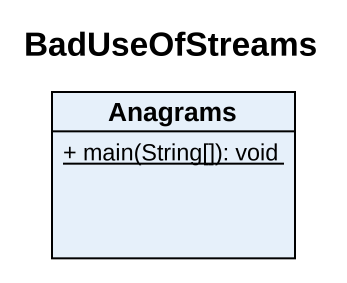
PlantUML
@startuml
title BadUseOfStreams
hide circle
hide empty members
skinparam classAttributeIconSize 0
class Anagrams {
  {static} + main(String[]): void
}
@enduml
